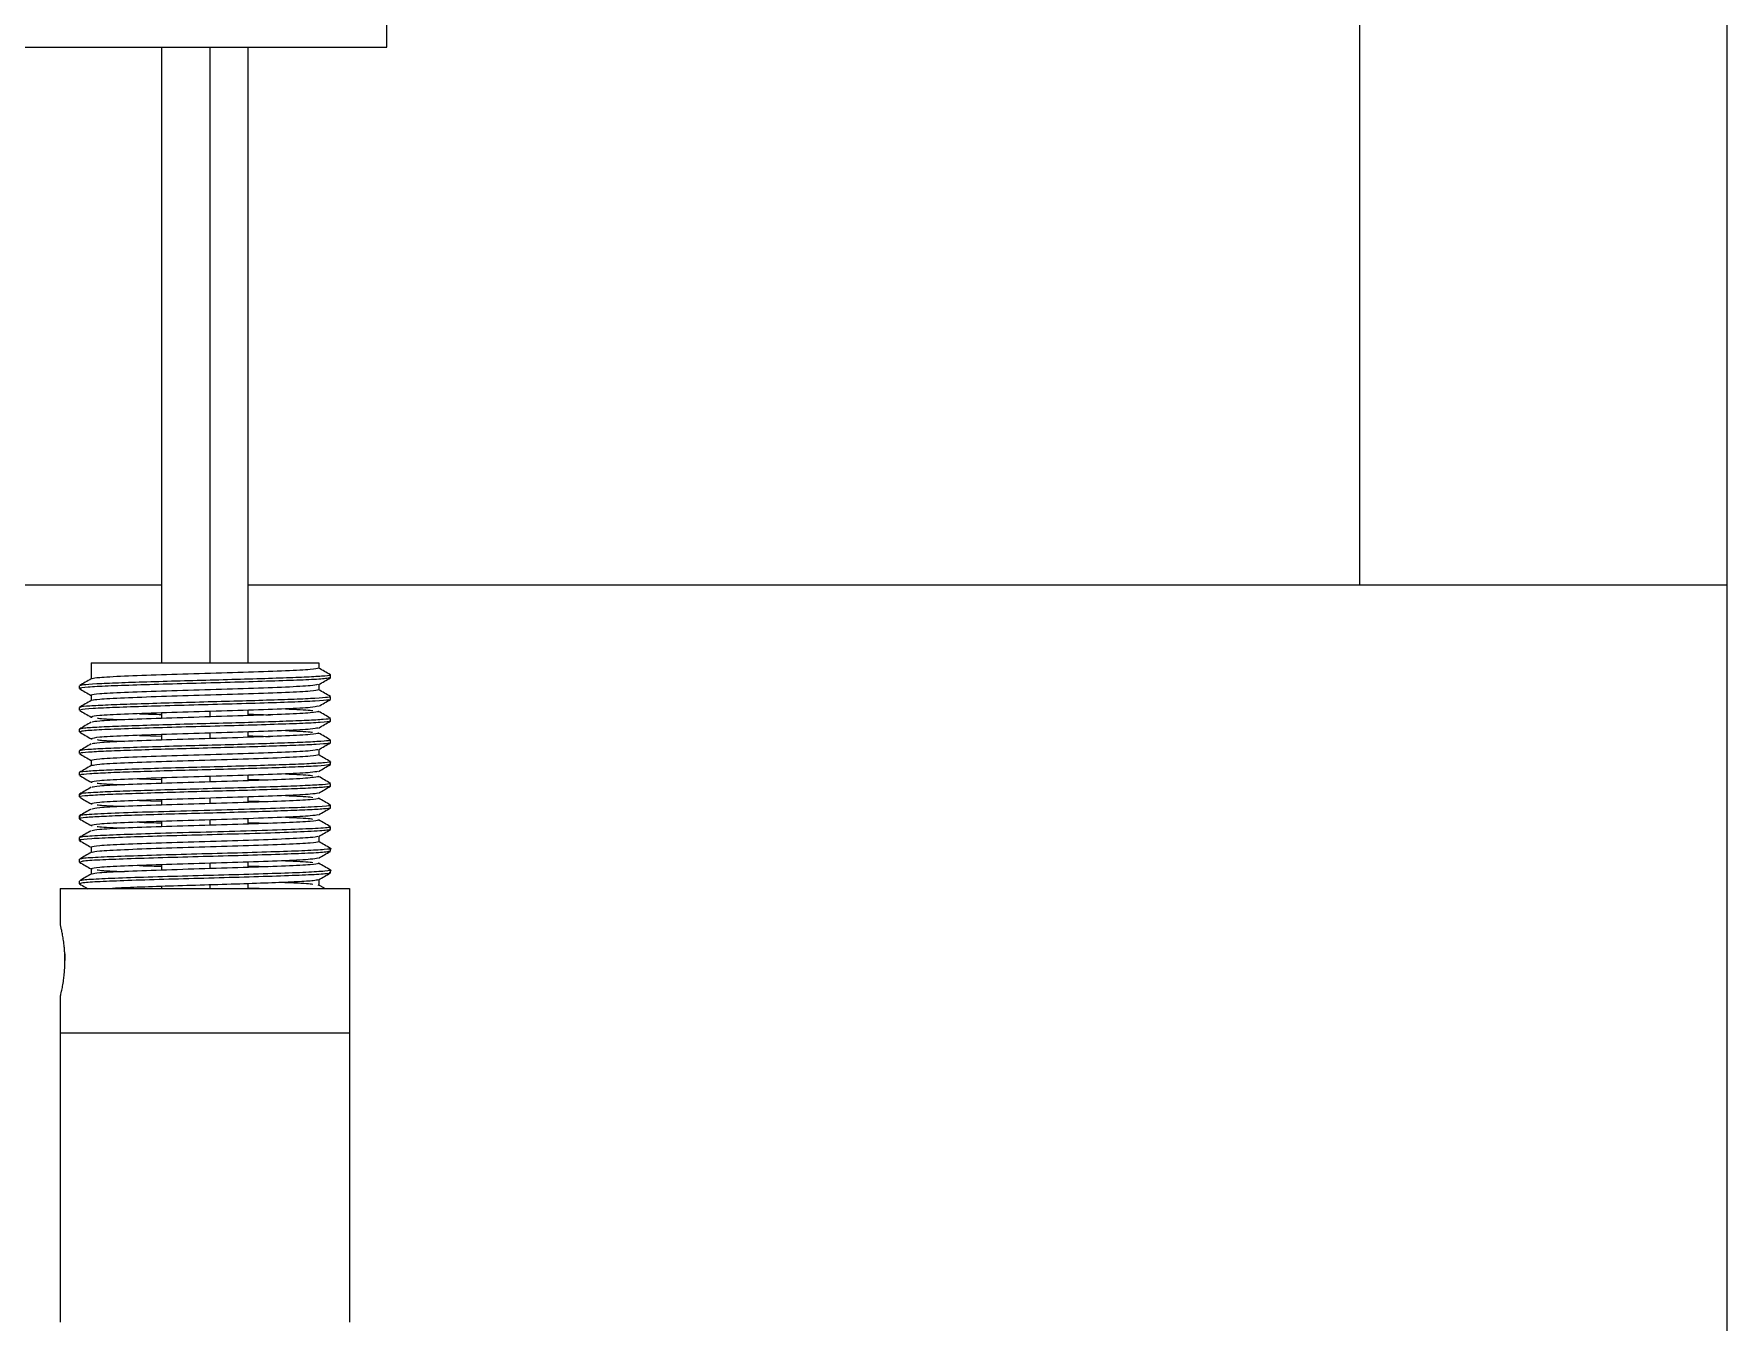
# Model space of a CAD drawing. Header units: millimetres. Extents: x -635 to 515, y -448 to 489.
# Drawn here: x -211.4 to -94.3, y 109.2 to 198.3 of the extents above; entities that cross this region are included whole.
import ezdxf

# ---------------------------------------------------------------- set-up
doc = ezdxf.new("R2010")
doc.units = ezdxf.units.MM

msp = doc.modelspace()

# ---------------------------------------------------------------- linework, layer by layer
at = {"color": 144, "linetype": 'Continuous', "lineweight": 18}
for p, q in [((-187.025, 197.379), (-187.025, 395.657)), ((-94.325, -59.928), (-94.325, 260.283)), ((-212.425, 197.379), (-187.025, 197.379)), ((-202.596, 160.182), (-305.125, 160.182)), ((-94.325, 160.182), (-196.596, 160.182)), ((-207.471, 154.812), (-207.471, 153.693)), ((-191.721, 154.812), (-191.721, 154.437)), ((-207.471, 152.562), (-207.471, 152.193)), ((-191.721, 153.307), (-191.721, 152.937)), ((-207.471, 151.062), (-207.394, 151.05)), ((-191.796, 151.449), (-191.721, 151.437)), ((-191.8, 149.95), (-191.721, 149.937)), ((-207.471, 149.562), (-207.395, 149.55)), ((-191.721, 148.807), (-191.721, 148.437)), ((-207.471, 148.062), (-207.471, 147.693)), ((-207.471, 146.562), (-207.397, 146.551)), ((-191.796, 146.949), (-191.721, 146.937)), ((-191.795, 145.449), (-191.721, 145.437)), ((-207.471, 145.062), (-207.396, 145.051)), ((-207.471, 143.562), (-207.394, 143.55)), ((-191.8, 143.95), (-191.721, 143.937)), ((-207.471, 142.062), (-207.471, 141.693)), ((-191.721, 142.807), (-191.721, 142.437)), ((-207.471, 140.562), (-207.397, 140.551)), ((-207.471, 140.562), (-207.471, 140.193)), ((-191.796, 140.949), (-191.721, 140.937)), ((-191.721, 139.807), (-191.721, 139.437)), ((-189.596, 139.212), (-189.596, 109.212)), ((-209.596, 129.212), (-189.596, 129.212))]:
    msp.add_line(p, q, dxfattribs=at)
at = {"color": 7, "linetype": 'Continuous', "lineweight": 25}
for p, q in [((-119.725, 160.182), (-119.725, 260.283)), ((-202.596, 197.379), (-202.596, 154.812)), ((-196.596, 154.812), (-196.596, 197.379)), ((-207.471, 154.812), (-191.721, 154.812)), ((-190.912, 153.786), (-190.937, 153.781)), ((-190.909, 153.781), (-190.909, 153.969)), ((-208.283, 153.219), (-208.283, 153.031)), ((-190.909, 152.281), (-190.909, 152.468)), ((-208.283, 151.719), (-208.283, 151.531)), ((-202.596, 151.344), (-202.596, 150.969)), ((-196.596, 151.156), (-196.596, 151.531)), ((-208.283, 150.219), (-208.283, 150.031)), ((-196.596, 149.656), (-196.596, 150.031)), ((-190.909, 150.781), (-190.909, 150.969)), ((-208.283, 148.719), (-208.283, 148.531)), ((-204.118, 149.788), (-202.596, 149.741)), ((-202.596, 149.844), (-202.596, 149.469)), ((-190.943, 149.489), (-190.96, 149.48)), ((-190.909, 149.281), (-190.909, 149.469)), ((-208.229, 148.521), (-208.247, 148.51)), ((-191.002, 147.802), (-190.912, 147.786)), ((-190.909, 147.781), (-190.909, 147.969)), ((-208.283, 147.219), (-208.283, 147.031)), ((-204.117, 146.788), (-202.596, 146.74)), ((-202.596, 146.844), (-202.596, 146.469)), ((-196.596, 146.656), (-196.596, 147.031)), ((-196.596, 146.759), (-195.076, 146.711)), ((-190.909, 146.281), (-190.909, 146.469)), ((-208.283, 145.719), (-208.283, 145.531)), ((-204.124, 145.288), (-202.596, 145.241)), ((-202.596, 145.344), (-202.596, 144.969)), ((-196.596, 145.156), (-196.596, 145.531)), ((-196.596, 145.258), (-195.066, 145.212)), ((-190.932, 146.281), (-190.911, 146.277)), ((-208.283, 144.219), (-208.283, 144.031)), ((-190.909, 144.781), (-190.909, 144.968)), ((-202.596, 143.844), (-202.596, 143.469)), ((-196.596, 143.656), (-196.596, 144.031)), ((-196.596, 143.758), (-195.074, 143.712)), ((-190.947, 143.295), (-191.003, 143.281)), ((-190.909, 143.281), (-190.909, 143.469)), ((-208.283, 142.718), (-208.283, 142.531)), ((-190.909, 141.781), (-190.909, 141.969)), ((-208.283, 141.219), (-208.283, 141.031)), ((-208.199, 141.021), (-208.227, 141.005)), ((-202.596, 140.844), (-202.596, 140.469)), ((-196.596, 140.656), (-196.596, 141.031)), ((-196.596, 140.758), (-195.068, 140.712)), ((-208.283, 139.719), (-208.283, 139.531)), ((-208.28, 139.525), (-208.248, 139.52)), ((-196.596, 139.212), (-196.596, 139.532)), ((-191.795, 139.449), (-191.721, 139.437)), ((-191.333, 139.218), (-191.721, 139.443)), ((-190.909, 140.281), (-190.909, 140.469)), ((-209.596, 139.212), (-189.596, 139.212)), ((-209.596, 139.212), (-209.596, 136.712)), ((-202.596, 139.343), (-202.596, 139.212)), ((-196.596, 139.258), (-195.083, 139.212)), ((-209.596, 136.712), (-209.601, 136.712)), ((-209.602, 131.712), (-209.596, 131.712)), ((-209.596, 131.712), (-209.596, 109.212))]:
    msp.add_line(p, q, dxfattribs=at)
at = {"color": 8, "linetype": 'Continuous', "lineweight": 25}
for p, q in [((-199.255, 197.379), (-199.255, 154.812)), ((-199.255, 151.448), (-199.255, 151.073)), ((-199.255, 149.948), (-199.255, 149.573)), ((-199.255, 146.948), (-199.255, 146.573)), ((-199.255, 145.448), (-199.255, 145.073)), ((-199.255, 143.948), (-199.255, 143.573)), ((-199.255, 140.948), (-199.255, 140.573)), ((-199.255, 139.448), (-199.255, 139.212))]:
    msp.add_line(p, q, dxfattribs=at)
at = {"color": 7, "linetype": 'Continuous', "lineweight": 25}
for points, knots in [([(-207.461, 153.699), (-207.597, 153.621), (-207.868, 153.464), (-208.139, 153.307), (-208.274, 153.229)], [0, 0, 0, 0, 0.4999778, 1, 1, 1, 1]), ([(-190.992, 153.77), (-191.043, 153.751), (-191.161, 153.709), (-192.303, 153.637), (-194.139, 153.567), (-196.515, 153.491), (-199.18, 153.416), (-201.889, 153.345), (-204.367, 153.267), (-206.414, 153.198), (-207.76, 153.122), (-208.367, 153.062), (-208.219, 153.029), (-208.179, 153.02)], [0, 0, 0, 0, 0.0752404, 0.1748285, 0.2722125, 0.3715055, 0.4702443, 0.5680194, 0.6676502, 0.7651188, 0.8642584, 0.9632061, 1, 1, 1, 1]), ([(-190.985, 153.969), (-190.965, 153.961), (-190.888, 153.932), (-191.447, 153.878), (-192.623, 153.81), (-194.379, 153.747), (-196.524, 153.678), (-198.911, 153.611), (-201.351, 153.548), (-203.652, 153.478), (-205.646, 153.412), (-207.155, 153.348), (-208.079, 153.284), (-208.173, 153.246), (-208.213, 153.23)], [0, 0, 0, 0, 0.0320118, 0.1224581, 0.2130814, 0.3018228, 0.3925625, 0.4828424, 0.5717326, 0.6626518, 0.7524779, 0.8417215, 0.9327049, 1, 1, 1, 1]), ([(-191.721, 154.437), (-191.84, 154.406), (-192.076, 154.344), (-193.898, 154.25), (-196.501, 154.156), (-199.596, 154.062), (-202.693, 153.969), (-205.29, 153.875), (-207.057, 153.785), (-207.289, 153.726), (-207.397, 153.699)], [0, 0, 0, 0, 0.12697553, 0.25395106, 0.3809266, 0.50790213, 0.63487766, 0.76185319, 0.88882872, 1, 1, 1, 1]), ([(-191.732, 153.3), (-191.597, 153.379), (-191.326, 153.535), (-191.055, 153.692), (-190.919, 153.77)], [0, 0, 0, 0, 0.49997841, 1, 1, 1, 1]), ([(-190.919, 153.979), (-191.054, 154.057), (-191.322, 154.212), (-191.589, 154.367), (-191.721, 154.443)], [0, 0, 0, 0, 0.506309, 1, 1, 1, 1]), ([(-208.274, 153.021), (-208.139, 152.942), (-207.871, 152.788), (-207.603, 152.633), (-207.471, 152.557)], [0, 0, 0, 0, 0.5062095, 1, 1, 1, 1]), ([(-190.962, 152.468), (-190.982, 152.451), (-191.028, 152.413), (-191.891, 152.348), (-193.337, 152.282), (-195.283, 152.217), (-197.555, 152.148), (-199.988, 152.084), (-202.391, 152.017), (-204.573, 151.948), (-206.386, 151.885), (-207.631, 151.817), (-208.249, 151.764), (-208.212, 151.736), (-208.204, 151.729)], [0, 0, 0, 0, 0.0712125, 0.1621745, 0.2517642, 0.34123, 0.4322048, 0.5213079, 0.6112974, 0.7021694, 0.7909871, 0.8813939, 0.9720482, 1, 1, 1, 1]), ([(-191.02, 152.27), (-191.017, 152.259), (-191.01, 152.224), (-191.88, 152.16), (-193.506, 152.088), (-195.752, 152.015), (-198.349, 151.938), (-201.074, 151.868), (-203.648, 151.791), (-205.852, 151.718), (-207.424, 151.646), (-208.247, 151.58), (-208.199, 151.544), (-208.182, 151.531)], [0, 0, 0, 0, 0.0463166, 0.1473375, 0.2467179, 0.3466498, 0.4474892, 0.5462294, 0.6471802, 0.7468159, 0.846484, 0.9474248, 1, 1, 1, 1]), ([(-191.799, 153.3), (-191.906, 153.273), (-192.138, 153.215), (-193.902, 153.125), (-196.499, 153.031), (-199.597, 152.937), (-202.692, 152.844), (-205.295, 152.75), (-207.116, 152.656), (-207.353, 152.594), (-207.471, 152.562)], [0, 0, 0, 0, 0.1106403, 0.2376917, 0.3647431, 0.4917945, 0.6188459, 0.7458972, 0.8729486, 1, 1, 1, 1]), ([(-191.721, 152.937), (-191.84, 152.906), (-192.076, 152.844), (-193.898, 152.75), (-196.501, 152.656), (-199.596, 152.562), (-202.693, 152.469), (-205.291, 152.375), (-207.058, 152.285), (-207.29, 152.226), (-207.398, 152.199)], [0, 0, 0, 0, 0.1269447, 0.2538893, 0.380834, 0.5077786, 0.6347233, 0.7616679, 0.8886126, 1, 1, 1, 1]), ([(-191.731, 151.801), (-191.596, 151.879), (-191.325, 152.036), (-191.054, 152.192), (-190.919, 152.271)], [0, 0, 0, 0, 0.499979, 1, 1, 1, 1]), ([(-190.918, 152.479), (-191.054, 152.557), (-191.322, 152.712), (-191.589, 152.867), (-191.721, 152.943)], [0, 0, 0, 0, 0.50620664, 1, 1, 1, 1]), ([(-207.462, 152.199), (-207.597, 152.12), (-207.868, 151.964), (-208.139, 151.807), (-208.274, 151.729)], [0, 0, 0, 0, 0.4999777, 1, 1, 1, 1]), ([(-208.273, 151.52), (-208.138, 151.442), (-207.867, 151.285), (-207.596, 151.129), (-207.461, 151.05)], [0, 0, 0, 0, 0.5000207, 1, 1, 1, 1]), ([(-204.117, 151.288), (-204, 151.284), (-203.565, 151.269), (-203.005, 151.253), (-202.596, 151.241)], [0, 0, 0, 0, 0.2689022, 1, 1, 1, 1]), ([(-196.596, 151.259), (-196.115, 151.245), (-195.563, 151.229), (-195.127, 151.214), (-195.07, 151.212)], [0, 0, 0, 0, 0.8706188, 1, 1, 1, 1]), ([(-190.919, 150.979), (-191.054, 151.057), (-191.325, 151.214), (-191.596, 151.371), (-191.731, 151.449)], [0, 0, 0, 0, 0.5000212, 1, 1, 1, 1]), ([(-208.274, 150.02), (-208.138, 149.942), (-207.867, 149.785), (-207.596, 149.629), (-207.461, 149.551)], [0, 0, 0, 0, 0.5000215, 1, 1, 1, 1]), ([(-207.46, 150.699), (-207.596, 150.621), (-207.867, 150.464), (-208.138, 150.308), (-208.273, 150.23)], [0, 0, 0, 0, 0.49997948, 1, 1, 1, 1]), ([(-190.998, 150.98), (-190.963, 150.971), (-190.843, 150.941), (-191.341, 150.887), (-192.447, 150.818), (-194.145, 150.755), (-196.25, 150.687), (-198.618, 150.618), (-201.061, 150.556), (-203.389, 150.487), (-205.429, 150.42), (-207.004, 150.356), (-208.024, 150.29), (-208.168, 150.249), (-208.235, 150.23)], [0, 0, 0, 0, 0.0356097, 0.1245377, 0.2140582, 0.3015743, 0.3908654, 0.4801213, 0.5676488, 0.6571918, 0.7460726, 0.8338142, 0.9234965, 1, 1, 1, 1]), ([(-190.997, 150.781), (-190.972, 150.774), (-190.867, 150.743), (-191.525, 150.684), (-192.928, 150.609), (-195.023, 150.538), (-197.529, 150.46), (-200.245, 150.39), (-202.894, 150.315), (-205.234, 150.239), (-207.02, 150.169), (-208.12, 150.095), (-208.195, 150.051), (-208.229, 150.031)], [0, 0, 0, 0, 0.030405, 0.1294568, 0.2282956, 0.3258124, 0.4253599, 0.5228506, 0.6217235, 0.7207459, 0.8181312, 0.9176672, 1, 1, 1, 1]), ([(-190.92, 149.48), (-191.055, 149.558), (-191.326, 149.715), (-191.597, 149.871), (-191.732, 149.95)], [0, 0, 0, 0, 0.5000215, 1, 1, 1, 1]), ([(-191.731, 150.301), (-191.596, 150.379), (-191.325, 150.536), (-191.054, 150.692), (-190.919, 150.771)], [0, 0, 0, 0, 0.4999776, 1, 1, 1, 1]), ([(-207.461, 149.199), (-207.596, 149.121), (-207.867, 148.964), (-208.138, 148.808), (-208.274, 148.729)], [0, 0, 0, 0, 0.49997842, 1, 1, 1, 1]), ([(-190.996, 149.27), (-191.009, 149.258), (-191.045, 149.224), (-191.827, 149.164), (-193.211, 149.099), (-195.101, 149.036), (-197.321, 148.967), (-199.715, 148.903), (-202.101, 148.839), (-204.294, 148.77), (-206.143, 148.707), (-207.476, 148.641), (-208.215, 148.58), (-208.213, 148.545), (-208.212, 148.531)], [0, 0, 0, 0, 0.0520493, 0.14188106, 0.23058354, 0.31873812, 0.40861735, 0.49689413, 0.58546457, 0.67531926, 0.76325618, 0.85221835, 0.94197662, 1, 1, 1, 1]), ([(-190.981, 149.468), (-190.982, 149.454), (-190.985, 149.418), (-191.757, 149.356), (-193.133, 149.29), (-195.03, 149.226), (-197.27, 149.156), (-199.694, 149.091), (-202.111, 149.026), (-204.329, 148.956), (-206.194, 148.893), (-207.513, 148.826), (-208.205, 148.769), (-208.196, 148.739), (-208.193, 148.73)], [0, 0, 0, 0, 0.0606313, 0.1515725, 0.24156, 0.3307585, 0.4217896, 0.5112469, 0.6009492, 0.6919545, 0.7809905, 0.8711829, 0.9620469, 1, 1, 1, 1]), ([(-196.596, 149.76), (-196.556, 149.758), (-195.995, 149.742), (-195.52, 149.726), (-195.079, 149.711)], [0, 0, 0, 0, 0.0713137, 1, 1, 1, 1]), ([(-191.731, 148.801), (-191.596, 148.879), (-191.325, 149.036), (-191.054, 149.192), (-190.918, 149.271)], [0, 0, 0, 0, 0.49997828, 1, 1, 1, 1]), ([(-190.939, 149.298), (-190.935, 149.297), (-190.891, 149.291), (-190.931, 149.286), (-190.967, 149.281)], [0, 0, 0, 0, 0.0905807, 1, 1, 1, 1]), ([(-190.943, 147.969), (-190.932, 147.966), (-190.827, 147.942), (-191.262, 147.895), (-192.275, 147.826), (-193.918, 147.763), (-195.98, 147.695), (-198.326, 147.626), (-200.77, 147.564), (-203.123, 147.495), (-205.2, 147.427), (-206.862, 147.364), (-207.903, 147.295), (-208.357, 147.247), (-208.253, 147.222), (-208.239, 147.218)], [0, 0, 0, 0, 0.01024316, 0.09881764, 0.18839996, 0.27597046, 0.36498013, 0.45437295, 0.54181955, 0.63115524, 0.72024655, 0.80777218, 0.8973223, 0.98600233, 1, 1, 1, 1]), ([(-208.274, 148.521), (-208.139, 148.442), (-207.871, 148.288), (-207.603, 148.133), (-207.471, 148.057)], [0, 0, 0, 0, 0.5063279, 1, 1, 1, 1]), ([(-207.461, 147.699), (-207.597, 147.621), (-207.868, 147.464), (-208.139, 147.307), (-208.274, 147.229)], [0, 0, 0, 0, 0.49997826, 1, 1, 1, 1]), ([(-190.981, 147.77), (-191.02, 147.754), (-191.11, 147.717), (-192.007, 147.654), (-193.479, 147.59), (-195.431, 147.525), (-197.689, 147.456), (-200.094, 147.394), (-202.462, 147.328), (-204.611, 147.259), (-206.392, 147.197), (-207.631, 147.13), (-208.264, 147.073), (-208.219, 147.042), (-208.203, 147.031)], [0, 0, 0, 0, 0.06532548, 0.15524773, 0.24353209, 0.33218019, 0.42207175, 0.51002705, 0.59906137, 0.68885035, 0.77660593, 0.86595859, 0.95557358, 1, 1, 1, 1]), ([(-191.732, 147.3), (-191.597, 147.379), (-191.326, 147.535), (-191.055, 147.692), (-190.919, 147.77)], [0, 0, 0, 0, 0.4999787, 1, 1, 1, 1]), ([(-190.919, 147.979), (-191.054, 148.057), (-191.322, 148.212), (-191.589, 148.367), (-191.721, 148.443)], [0, 0, 0, 0, 0.50627193, 1, 1, 1, 1]), ([(-208.274, 147.021), (-208.139, 146.942), (-207.868, 146.786), (-207.597, 146.629), (-207.461, 146.551)], [0, 0, 0, 0, 0.5000225, 1, 1, 1, 1]), ([(-190.99, 146.469), (-190.978, 146.457), (-190.946, 146.423), (-191.632, 146.364), (-192.936, 146.297), (-194.782, 146.234), (-196.988, 146.164), (-199.401, 146.098), (-201.829, 146.034), (-204.078, 145.964), (-205.998, 145.9), (-207.521, 145.827), (-208.356, 145.764), (-208.198, 145.727), (-208.163, 145.718)], [0, 0, 0, 0, 0.0493061, 0.1387687, 0.2277082, 0.3153513, 0.4049782, 0.4934584, 0.5814724, 0.6711499, 0.7591122, 0.8476493, 0.9664673, 1, 1, 1, 1]), ([(-190.918, 146.479), (-191.054, 146.557), (-191.325, 146.714), (-191.596, 146.871), (-191.731, 146.949)], [0, 0, 0, 0, 0.5000224, 1, 1, 1, 1]), ([(-207.461, 146.199), (-207.597, 146.121), (-207.868, 145.964), (-208.139, 145.807), (-208.274, 145.729)], [0, 0, 0, 0, 0.4999774, 1, 1, 1, 1]), ([(-208.274, 145.521), (-208.138, 145.442), (-207.868, 145.286), (-207.597, 145.129), (-207.461, 145.051)], [0, 0, 0, 0, 0.5000209, 1, 1, 1, 1]), ([(-190.947, 146.27), (-191.021, 146.251), (-191.176, 146.21), (-192.201, 146.143), (-193.758, 146.08), (-195.768, 146.014), (-198.062, 145.946), (-200.473, 145.884), (-202.819, 145.817), (-204.918, 145.749), (-206.629, 145.687), (-207.769, 145.619), (-208.308, 145.567), (-208.231, 145.538), (-208.211, 145.531)], [0, 0, 0, 0, 0.0800349, 0.1698846, 0.2577828, 0.3468113, 0.4365524, 0.524262, 0.6136029, 0.703164, 0.7908153, 0.8803991, 0.9697098, 1, 1, 1, 1]), ([(-191.732, 145.801), (-191.596, 145.879), (-191.325, 146.036), (-191.054, 146.192), (-190.919, 146.271)], [0, 0, 0, 0, 0.49997883, 1, 1, 1, 1]), ([(-190.918, 144.979), (-191.054, 145.057), (-191.325, 145.214), (-191.596, 145.371), (-191.731, 145.449)], [0, 0, 0, 0, 0.5000219, 1, 1, 1, 1]), ([(-191.056, 144.98), (-191.002, 144.969), (-190.801, 144.929), (-191.694, 144.856), (-193.622, 144.77), (-196.434, 144.68), (-199.663, 144.592), (-202.88, 144.503), (-205.673, 144.414), (-207.541, 144.327), (-208.392, 144.259), (-208.217, 144.224), (-208.188, 144.218)], [0, 0, 0, 0, 0.04315342, 0.16046524, 0.27639018, 0.39336425, 0.50972207, 0.62625485, 0.74308636, 0.8591495, 0.97635518, 1, 1, 1, 1]), ([(-190.965, 144.781), (-190.948, 144.776), (-190.855, 144.75), (-191.332, 144.701), (-192.395, 144.633), (-194.053, 144.571), (-196.112, 144.504), (-198.438, 144.436), (-200.851, 144.374), (-203.169, 144.306), (-205.215, 144.239), (-206.852, 144.177), (-207.9, 144.108), (-208.358, 144.056), (-208.232, 144.027), (-208.199, 144.02)], [0, 0, 0, 0, 0.01922502, 0.10565271, 0.19273131, 0.2778408, 0.36456594, 0.45146403, 0.53652775, 0.62348285, 0.71013211, 0.79527677, 0.88239326, 0.96872656, 1, 1, 1, 1]), ([(-207.461, 144.699), (-207.596, 144.621), (-207.867, 144.464), (-208.138, 144.308), (-208.274, 144.229)], [0, 0, 0, 0, 0.4999796, 1, 1, 1, 1]), ([(-191.731, 144.301), (-191.596, 144.379), (-191.325, 144.536), (-191.054, 144.692), (-190.919, 144.771)], [0, 0, 0, 0, 0.499978, 1, 1, 1, 1]), ([(-208.273, 144.02), (-208.138, 143.942), (-207.867, 143.785), (-207.596, 143.629), (-207.46, 143.55)], [0, 0, 0, 0, 0.5000216, 1, 1, 1, 1]), ([(-207.46, 143.199), (-207.596, 143.121), (-207.867, 142.965), (-208.138, 142.808), (-208.273, 142.73)], [0, 0, 0, 0, 0.4999784, 1, 1, 1, 1]), ([(-191.046, 143.27), (-191.078, 143.251), (-191.158, 143.203), (-192.587, 143.122), (-194.97, 143.039), (-197.889, 142.95), (-200.88, 142.874), (-203.607, 142.792), (-205.933, 142.716), (-207.533, 142.639), (-208.309, 142.575), (-208.206, 142.54), (-208.178, 142.531)], [0, 0, 0, 0, 0.0782334, 0.1976257, 0.3148818, 0.4344439, 0.5385652, 0.644866, 0.7498209, 0.8550563, 0.9612332, 1, 1, 1, 1]), ([(-191.038, 143.469), (-191.003, 143.46), (-190.856, 143.421), (-191.819, 143.349), (-193.819, 143.264), (-196.68, 143.172), (-199.926, 143.086), (-203.009, 142.999), (-205.561, 142.916), (-207.315, 142.84), (-208.218, 142.774), (-208.176, 142.739), (-208.165, 142.73)], [0, 0, 0, 0, 0.03889267, 0.15989347, 0.27904793, 0.3997762, 0.51929358, 0.63964133, 0.74670669, 0.8527778, 0.96064061, 1, 1, 1, 1]), ([(-204.122, 143.788), (-204.064, 143.786), (-203.628, 143.771), (-203.075, 143.755), (-202.596, 143.741)], [0, 0, 0, 0, 0.1324658, 1, 1, 1, 1]), ([(-190.92, 143.48), (-191.055, 143.558), (-191.326, 143.715), (-191.597, 143.871), (-191.732, 143.95)], [0, 0, 0, 0, 0.500021, 1, 1, 1, 1]), ([(-191.731, 142.801), (-191.596, 142.879), (-191.325, 143.036), (-191.054, 143.192), (-190.918, 143.271)], [0, 0, 0, 0, 0.4999777, 1, 1, 1, 1]), ([(-208.274, 142.521), (-208.139, 142.442), (-207.871, 142.288), (-207.603, 142.133), (-207.471, 142.057)], [0, 0, 0, 0, 0.50622911, 1, 1, 1, 1]), ([(-207.461, 141.699), (-207.597, 141.621), (-207.868, 141.464), (-208.139, 141.307), (-208.274, 141.229)], [0, 0, 0, 0, 0.4999788, 1, 1, 1, 1]), ([(-190.979, 141.77), (-191.057, 141.748), (-191.226, 141.701), (-192.567, 141.624), (-194.633, 141.551), (-197.236, 141.469), (-200.093, 141.394), (-202.893, 141.315), (-205.353, 141.235), (-207.175, 141.161), (-208.194, 141.089), (-208.184, 141.047), (-208.18, 141.031)], [0, 0, 0, 0, 0.0886181, 0.1948914, 0.2990428, 0.405506, 0.5100553, 0.6157603, 0.7216466, 0.8260457, 0.9325422, 1, 1, 1, 1]), ([(-190.963, 141.98), (-190.944, 141.977), (-190.744, 141.948), (-191.253, 141.894), (-192.524, 141.812), (-194.658, 141.738), (-197.289, 141.655), (-200.189, 141.579), (-203.014, 141.499), (-205.485, 141.419), (-207.268, 141.343), (-208.202, 141.276), (-208.171, 141.24), (-208.162, 141.23)], [0, 0, 0, 0, 0.0110676, 0.1157096, 0.2216496, 0.3254787, 0.4315994, 0.5357517, 0.6412201, 0.746614, 0.8508299, 0.9569324, 1, 1, 1, 1]), ([(-191.721, 142.437), (-191.84, 142.406), (-192.076, 142.344), (-193.898, 142.25), (-196.501, 142.156), (-199.596, 142.062), (-202.693, 141.969), (-205.29, 141.875), (-207.057, 141.785), (-207.289, 141.726), (-207.397, 141.699)], [0, 0, 0, 0, 0.1269727, 0.2539453, 0.380918, 0.5078906, 0.6348633, 0.7618359, 0.8888086, 1, 1, 1, 1]), ([(-191.732, 141.3), (-191.597, 141.379), (-191.326, 141.535), (-191.055, 141.692), (-190.919, 141.77)], [0, 0, 0, 0, 0.4999795, 1, 1, 1, 1]), ([(-190.919, 141.979), (-191.054, 142.058), (-191.322, 142.212), (-191.589, 142.367), (-191.721, 142.443)], [0, 0, 0, 0, 0.5065189, 1, 1, 1, 1]), ([(-208.274, 141.021), (-208.139, 140.942), (-207.871, 140.788), (-207.603, 140.633), (-207.471, 140.557)], [0, 0, 0, 0, 0.5063118, 1, 1, 1, 1]), ([(-204.113, 140.789), (-203.947, 140.783), (-203.51, 140.767), (-202.946, 140.751), (-202.596, 140.741)], [0, 0, 0, 0, 0.38003252, 1, 1, 1, 1]), ([(-190.919, 140.479), (-191.054, 140.557), (-191.325, 140.714), (-191.596, 140.871), (-191.731, 140.949)], [0, 0, 0, 0, 0.5000221, 1, 1, 1, 1]), ([(-207.461, 140.199), (-207.597, 140.121), (-207.868, 139.964), (-208.139, 139.807), (-208.274, 139.729)], [0, 0, 0, 0, 0.49997743, 1, 1, 1, 1]), ([(-208.274, 139.521), (-208.139, 139.442), (-207.947, 139.332), (-207.755, 139.221), (-207.699, 139.188)], [0, 0, 0, 0, 0.70610881, 1, 1, 1, 1]), ([(-191.03, 140.27), (-191.041, 140.255), (-191.072, 140.216), (-192.127, 140.145), (-193.996, 140.072), (-196.489, 139.991), (-199.304, 139.913), (-202.153, 139.838), (-204.727, 139.756), (-206.75, 139.683), (-208.059, 139.603), (-208.189, 139.555), (-208.251, 139.531)], [0, 0, 0, 0, 0.059487, 0.16598002, 0.2702388, 0.37628539, 0.48175201, 0.58649158, 0.69287795, 0.79699086, 0.9033524, 1, 1, 1, 1]), ([(-190.948, 140.479), (-190.936, 140.478), (-190.736, 140.45), (-191.226, 140.397), (-192.461, 140.314), (-194.574, 140.24), (-197.191, 140.157), (-200.087, 140.082), (-202.92, 140.002), (-205.408, 139.921), (-207.22, 139.846), (-208.185, 139.778), (-208.166, 139.741), (-208.16, 139.73)], [0, 0, 0, 0, 0.00715478, 0.11169726, 0.21771145, 0.32154482, 0.42766268, 0.53192424, 0.63731373, 0.74282979, 0.84698341, 0.95313219, 1, 1, 1, 1]), ([(-194.064, 139.626), (-194.052, 139.626), (-193.187, 139.594), (-192.408, 139.553), (-192.191, 139.512), (-192.141, 139.503)], [0, 0, 0, 0, 0.0106103, 0.7713523, 1, 1, 1, 1]), ([(-191.732, 139.8), (-191.597, 139.879), (-191.326, 140.035), (-191.055, 140.192), (-190.919, 140.27)], [0, 0, 0, 0, 0.4999784, 1, 1, 1, 1]), ([(-190.958, 140.303), (-190.954, 140.303), (-190.881, 140.295), (-190.942, 140.288), (-191.001, 140.281)], [0, 0, 0, 0, 0.06119978, 1, 1, 1, 1]), ([(-209.291, 134.687), (-209.291, 134.687), (-209.279, 134.535), (-209.279, 134.374), (-209.279, 134.212)], [0, 0, 0, 0, 0.0002332, 1, 1, 1, 1])]:
    msp.add_open_spline(points, degree=3, knots=knots, dxfattribs=at)
at = {"color": 144, "linetype": 'Continuous', "lineweight": 18}
for points, knots in [([(-191.796, 151.801), (-191.904, 151.773), (-192.135, 151.715), (-193.902, 151.625), (-196.499, 151.531), (-199.597, 151.437), (-202.692, 151.344), (-205.295, 151.25), (-207.116, 151.156), (-207.353, 151.094), (-207.471, 151.062)], [0, 0, 0, 0, 0.1112267, 0.2381943, 0.3651619, 0.4921295, 0.6190971, 0.7460648, 0.8730324, 1, 1, 1, 1]), ([(-191.721, 151.437), (-191.84, 151.406), (-192.076, 151.344), (-193.898, 151.25), (-196.501, 151.156), (-199.596, 151.062), (-202.693, 150.969), (-205.29, 150.875), (-207.055, 150.785), (-207.286, 150.727), (-207.394, 150.7)], [0, 0, 0, 0, 0.1270519, 0.2541039, 0.3811558, 0.5082077, 0.6352597, 0.7623116, 0.8893635, 1, 1, 1, 1]), ([(-194.028, 151.625), (-193.317, 151.594), (-192.393, 151.553), (-192.189, 151.512), (-192.141, 151.503)], [0, 0, 0, 0, 0.7697277, 1, 1, 1, 1]), ([(-191.796, 150.301), (-191.904, 150.273), (-192.135, 150.215), (-193.902, 150.125), (-196.499, 150.031), (-199.597, 149.937), (-202.692, 149.844), (-205.295, 149.75), (-207.116, 149.656), (-207.353, 149.594), (-207.471, 149.562)], [0, 0, 0, 0, 0.11119, 0.2381629, 0.3651357, 0.4921086, 0.6190814, 0.7460543, 0.8730271, 1, 1, 1, 1]), ([(-191.721, 149.937), (-191.84, 149.906), (-192.076, 149.844), (-193.898, 149.75), (-196.501, 149.656), (-199.596, 149.562), (-202.693, 149.469), (-205.29, 149.375), (-207.055, 149.285), (-207.287, 149.227), (-207.394, 149.199)], [0, 0, 0, 0, 0.1270377, 0.2540754, 0.381113, 0.5081507, 0.6351884, 0.7622261, 0.8892637, 1, 1, 1, 1]), ([(-207.048, 150.996), (-207.002, 150.987), (-206.798, 150.947), (-205.876, 150.906), (-205.165, 150.875)], [0, 0, 0, 0, 0.2274084, 1, 1, 1, 1]), ([(-194.028, 150.125), (-193.316, 150.094), (-192.396, 150.053), (-192.192, 150.013), (-192.146, 150.004)], [0, 0, 0, 0, 0.773839, 1, 1, 1, 1]), ([(-191.796, 148.801), (-191.904, 148.773), (-192.135, 148.715), (-193.902, 148.625), (-196.499, 148.531), (-199.597, 148.437), (-202.692, 148.344), (-205.295, 148.25), (-207.116, 148.156), (-207.353, 148.094), (-207.471, 148.062)], [0, 0, 0, 0, 0.1112461, 0.238211, 0.3651758, 0.4921406, 0.6191055, 0.7460703, 0.8730352, 1, 1, 1, 1]), ([(-207.049, 149.496), (-207.003, 149.487), (-206.798, 149.447), (-205.876, 149.406), (-205.165, 149.375)], [0, 0, 0, 0, 0.2282176, 1, 1, 1, 1]), ([(-191.721, 148.437), (-191.84, 148.406), (-192.076, 148.344), (-193.898, 148.25), (-196.501, 148.156), (-199.596, 148.062), (-202.693, 147.969), (-205.29, 147.875), (-207.057, 147.785), (-207.289, 147.726), (-207.397, 147.699)], [0, 0, 0, 0, 0.1269786, 0.2539573, 0.3809359, 0.5079145, 0.6348932, 0.7618718, 0.8888504, 1, 1, 1, 1]), ([(-191.799, 147.3), (-191.907, 147.273), (-192.138, 147.215), (-193.902, 147.125), (-196.499, 147.031), (-199.597, 146.937), (-202.692, 146.844), (-205.295, 146.75), (-207.116, 146.656), (-207.353, 146.594), (-207.471, 146.562)], [0, 0, 0, 0, 0.1105515, 0.2376156, 0.3646796, 0.4917437, 0.6188078, 0.7458719, 0.8729359, 1, 1, 1, 1]), ([(-191.721, 146.937), (-191.84, 146.906), (-192.076, 146.844), (-193.898, 146.75), (-196.501, 146.656), (-199.596, 146.562), (-202.693, 146.469), (-205.291, 146.375), (-207.058, 146.285), (-207.289, 146.226), (-207.398, 146.199)], [0, 0, 0, 0, 0.1269499, 0.2538999, 0.3808498, 0.5077997, 0.6347497, 0.7616996, 0.8886495, 1, 1, 1, 1]), ([(-207.051, 146.497), (-207.004, 146.487), (-206.8, 146.447), (-205.876, 146.406), (-205.165, 146.375)], [0, 0, 0, 0, 0.2303923, 1, 1, 1, 1]), ([(-194.028, 147.125), (-193.317, 147.094), (-192.393, 147.053), (-192.189, 147.012), (-192.142, 147.003)], [0, 0, 0, 0, 0.7697787, 1, 1, 1, 1]), ([(-191.796, 145.801), (-191.904, 145.773), (-192.136, 145.715), (-193.902, 145.625), (-196.499, 145.531), (-199.597, 145.437), (-202.692, 145.344), (-205.295, 145.25), (-207.116, 145.156), (-207.353, 145.094), (-207.471, 145.062)], [0, 0, 0, 0, 0.1110826, 0.2380708, 0.365059, 0.4920472, 0.6190354, 0.7460236, 0.8730118, 1, 1, 1, 1]), ([(-191.721, 145.437), (-191.84, 145.406), (-192.076, 145.344), (-193.898, 145.25), (-196.501, 145.156), (-199.596, 145.062), (-202.693, 144.969), (-205.29, 144.875), (-207.057, 144.785), (-207.288, 144.727), (-207.396, 144.699)], [0, 0, 0, 0, 0.1269966, 0.2539932, 0.3809898, 0.5079864, 0.634983, 0.7619797, 0.8889763, 1, 1, 1, 1]), ([(-194.028, 145.625), (-193.317, 145.594), (-192.392, 145.553), (-192.188, 145.512), (-192.141, 145.503)], [0, 0, 0, 0, 0.7690037, 1, 1, 1, 1]), ([(-191.796, 144.301), (-191.904, 144.273), (-192.136, 144.215), (-193.902, 144.125), (-196.499, 144.031), (-199.597, 143.937), (-202.692, 143.844), (-205.295, 143.75), (-207.116, 143.656), (-207.353, 143.594), (-207.471, 143.562)], [0, 0, 0, 0, 0.11113901, 0.23811915, 0.36509929, 0.49207943, 0.61905957, 0.74603972, 0.87301986, 1, 1, 1, 1]), ([(-207.05, 144.997), (-207.004, 144.987), (-206.799, 144.947), (-205.876, 144.906), (-205.165, 144.875)], [0, 0, 0, 0, 0.2295218, 1, 1, 1, 1]), ([(-194.028, 144.125), (-193.316, 144.094), (-192.396, 144.053), (-192.192, 144.013), (-192.145, 144.004)], [0, 0, 0, 0, 0.7736679, 1, 1, 1, 1]), ([(-191.721, 143.937), (-191.84, 143.906), (-192.076, 143.844), (-193.898, 143.75), (-196.501, 143.656), (-199.596, 143.562), (-202.693, 143.469), (-205.29, 143.375), (-207.055, 143.285), (-207.286, 143.227), (-207.393, 143.2)], [0, 0, 0, 0, 0.1270675, 0.254135, 0.3812024, 0.5082699, 0.6353374, 0.7624049, 0.8894723, 1, 1, 1, 1]), ([(-207.048, 143.496), (-207.002, 143.487), (-206.797, 143.447), (-205.877, 143.406), (-205.165, 143.375)], [0, 0, 0, 0, 0.2269601, 1, 1, 1, 1]), ([(-191.795, 142.801), (-191.903, 142.773), (-192.135, 142.715), (-193.902, 142.625), (-196.499, 142.531), (-199.597, 142.437), (-202.692, 142.344), (-205.295, 142.25), (-207.116, 142.156), (-207.353, 142.094), (-207.471, 142.062)], [0, 0, 0, 0, 0.1112892, 0.2382479, 0.3652065, 0.4921652, 0.6191239, 0.7460826, 0.8730413, 1, 1, 1, 1]), ([(-191.798, 141.3), (-191.906, 141.273), (-192.137, 141.215), (-193.902, 141.125), (-196.499, 141.031), (-199.597, 140.937), (-202.692, 140.844), (-205.295, 140.75), (-207.116, 140.656), (-207.353, 140.594), (-207.471, 140.562)], [0, 0, 0, 0, 0.1107697, 0.2378026, 0.3648355, 0.4918684, 0.6189013, 0.7459342, 0.8729671, 1, 1, 1, 1]), ([(-191.721, 140.937), (-191.84, 140.906), (-192.076, 140.844), (-193.898, 140.75), (-196.501, 140.656), (-199.596, 140.562), (-202.693, 140.469), (-205.29, 140.375), (-207.058, 140.285), (-207.289, 140.226), (-207.397, 140.199)], [0, 0, 0, 0, 0.1269608, 0.2539216, 0.3808824, 0.5078432, 0.634804, 0.7617649, 0.8887257, 1, 1, 1, 1]), ([(-194.028, 141.125), (-193.317, 141.094), (-192.393, 141.053), (-192.189, 141.012), (-192.142, 141.003)], [0, 0, 0, 0, 0.7700734, 1, 1, 1, 1]), ([(-207.051, 140.497), (-207.004, 140.487), (-206.8, 140.447), (-205.876, 140.406), (-205.165, 140.375)], [0, 0, 0, 0, 0.2299933, 1, 1, 1, 1]), ([(-191.783, 139.8), (-191.85, 139.78), (-191.998, 139.734), (-193.139, 139.66), (-194.903, 139.589), (-197.143, 139.51), (-199.628, 139.437), (-202.099, 139.362), (-204.362, 139.284), (-205.448, 139.236), (-205.986, 139.212)], [0, 0, 0, 0, 0.1067604, 0.2356006, 0.3616901, 0.490549, 0.6177643, 0.7450884, 0.8739091, 1, 1, 1, 1]), ([(-209.279, 134.212), (-209.279, 134.264), (-209.28, 134.37), (-209.284, 134.528), (-209.29, 134.689), (-209.3, 134.85), (-209.311, 135.012), (-209.327, 135.191), (-209.349, 135.39), (-209.386, 135.671), (-209.439, 135.991), (-209.491, 136.253), (-209.527, 136.421), (-209.551, 136.527), (-209.571, 136.61), (-209.585, 136.67), (-209.595, 136.706), (-209.596, 136.71), (-209.596, 136.712)], [0, 0, 0, 0, 0.0396154, 0.0800415, 0.1212886, 0.1633663, 0.2062841, 0.2500504, 0.3091788, 0.3748091, 0.4997908, 0.6247668, 0.6900501, 0.7494096, 0.8146494, 0.878141, 0.9399139, 1, 1, 1, 1]), ([(-209.596, 131.712), (-209.596, 131.713), (-209.596, 131.715), (-209.592, 131.731), (-209.585, 131.757), (-209.576, 131.793), (-209.565, 131.842), (-209.544, 131.93), (-209.503, 132.107), (-209.439, 132.431), (-209.374, 132.836), (-209.329, 133.204), (-209.305, 133.491), (-209.29, 133.734), (-209.281, 133.974), (-209.279, 134.134), (-209.279, 134.212)], [0, 0, 0, 0, 0.0397923, 0.0803247, 0.1216071, 0.1636488, 0.2064586, 0.2500449, 0.3559483, 0.4998467, 0.645859, 0.7497107, 0.8151037, 0.8785954, 0.9402164, 1, 1, 1, 1])]:
    msp.add_open_spline(points, degree=3, knots=knots, dxfattribs=at)

doc.saveas('drawing.dxf')
